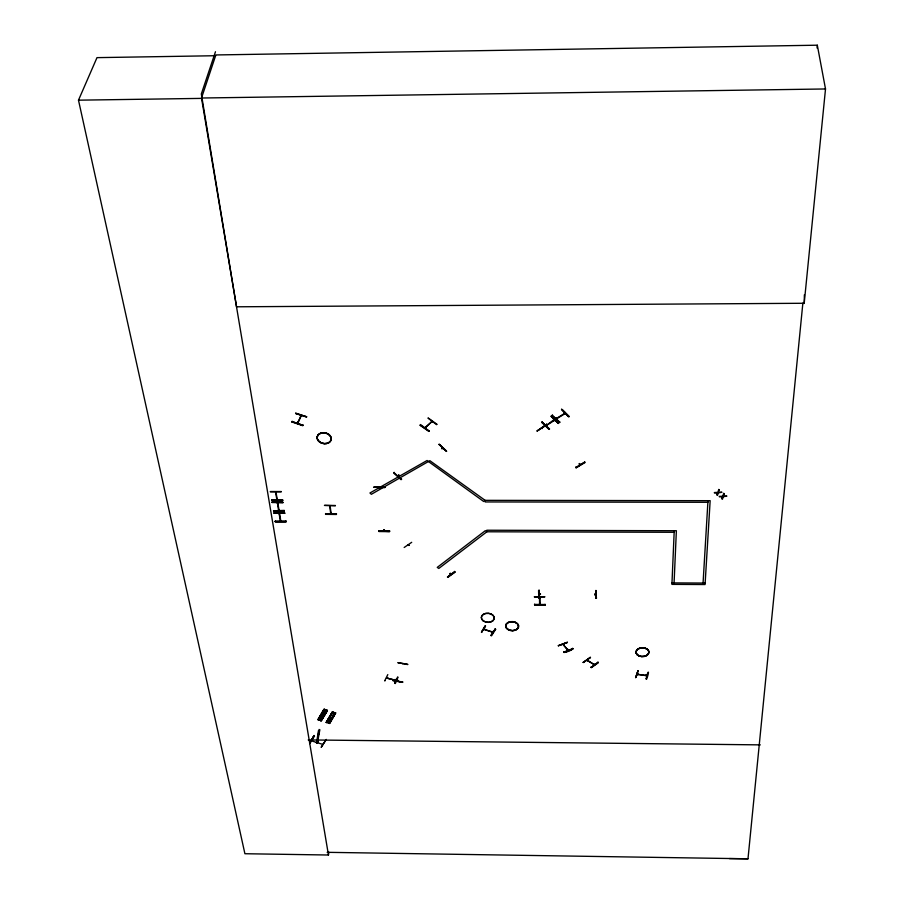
<?xml version="1.0" encoding="UTF-8"?>
<svg xmlns="http://www.w3.org/2000/svg" width="904" height="904" viewBox="0 0 904 904"><rect width="100%" height="100%" fill="white"/><g stroke="black" fill="none" stroke-linecap="round" stroke-linejoin="round"><path stroke-width="1.36" d="M597.962 662.022L598.38 662.7L591.419 667.649L591.035 667.05M594.742 594.753C597.194 594.561 594.052 595.341 594.685 593.917M595.905 590.414L596.414 598.324L595.826 597.906M594.369 665.039L593.544 663.988M593.781 663.818L594.617 664.802M546.174 425.626L554.649 419.173M583.17 662.406L590.47 657.231L583.498 662.564M587.724 660.27L586.888 660.259M587.521 660.722L587.962 660.101M584.639 461.763L585.024 462.554L576.108 467.763L575.758 467.063M595.826 598.312L595.973 590.719L596.414 598.301M554.875 420.123L553.723 420.45L554.627 419.885M554.728 420.281L554.423 419.253L554.468 419.931M579.792 464.068L579.961 464.927L579.249 463.662M579.249 464.17L579.566 463.469M276.94 500.172L275.596 491.968M563.836 651.795C563.689 653.682 573.814 649.66 572.661 648.337M564.119 652.53L572.944 649.049L572.695 648.417M278.466 510.082L279.065 510.082M545.089 605.047L534.592 604.878L545.089 605.047L545.089 604.245M567.825 649.219L568.39 650.428M729.392 858.585L747.992 858.8L802.854 303.281L804.221 303.269L804.379 294.794M534.592 604.945L534.603 604.143M558.322 645.705L567.407 642.168M567.52 649.343L568.085 650.541M563.757 644.439L563.452 644.563M569.237 416.495L561.96 409.399L568.785 416.416M564.774 412.495L564.921 413.218L555.983 418.744M565.034 412.45L564.751 413.207M564.525 413.987L564.028 413.275M558.57 645.648L567.407 642.45L558.299 645.727M559.689 422.055L551.96 415.625L552.48 414.925M552.005 415.569L559.248 422.699L559.757 421.976M568.774 416.823L561.508 409.331M568.853 416.71L561.576 409.32M556.841 418.179L557 417.614M551.09 416.089L558.423 423.095M554.028 420.699L553.643 419.998M553.723 420.45L553.756 419.603M409.083 545.406L408.032 545.146M409.094 545.485L408.28 544.965M542.163 421.693L541.654 422.405L548.999 429.377L549.508 428.654M534.411 596.979L544.965 596.798L534.4 596.719M540.422 593.645L540.389 594.47L539.349 594.154M546.796 425.242L546.626 424.191M538.727 597.996L538.626 590.481L538.727 598.007L539.315 598.019L539.179 590.131M539.394 597.341L539.937 597.996L539.53 597.487M545.982 425.49L537.078 430.993L545.587 425.106M539.496 597.182L539.598 604.584L539.654 603.262M540.05 603.94L540.016 603.262M546.457 424.179L546.592 424.903M542.197 428.609L541.88 428.27M674.226 530.727L671.921 584.379L705.063 584.538L710.16 500.68L485.12 500.341L429.875 460.69L371.341 494.296L369.951 492.985L427.061 460.509L483.663 501.471L485.12 500.341L485.211 501.946L707.877 502.285M674.079 582.91L676.373 530.727L486.793 530.23L486.883 531.778L438.802 568.447L437.253 567.396L485.324 530.682L486.883 531.778L674.158 532.286M450.102 573.43L450.847 574.492L450.147 574.108M378.866 530.603L378.855 531.45L389.647 531.484L378.866 531.405M703.063 583.046L707.979 500.669M378.832 531.077L389.658 530.682M495.132 628.755L495.629 629.342M495.629 629.331L491.527 635.761L491.03 635.173M492.036 632.212L491.957 631.625M492.104 631.399L491.923 632.145M407.693 664.576L397.816 662.666L407.727 664.259M484.747 628.935L484.533 629.353M485.12 625.771L481.516 632.032M587.882 660.564L587.182 660.078M336.457 513.619L336.446 514.478L325.621 514.353M587.001 660.383L594.538 664.779M379.793 488.352L379.239 487.595M271.776 499.765L271.776 500.624L282.636 500.624L282.647 499.776M284.285 510.816L273.483 510.794L284.364 510.41M284.364 511.246L273.562 511.189M275.325 520.941L275.325 521.8L286.071 521.8L286.071 520.964M384.392 531.055L384.369 529.654M275.325 521.744L286.071 521.766M271.776 500.567L282.647 500.59M454.655 571.384L447.559 577.046M450.35 573.238L450.542 573.814M455.028 572.017L447.921 577.362L447.525 576.695M817.058 47.991L817.318 45.2L215.864 54.952L201.377 98.389L78.49 100.174L244.905 853.726L328.457 855.014L328.853 852.223M817.318 45.2L825.51 88.965L804.198 303.405L802.842 303.416M439.141 444.146L446.531 451.028M442.937 448.169L442.033 448.723L441.773 447.955M436.632 424.688L428.021 418.077M402.687 681.797L402.585 682.384L392.811 680.52L402.642 682.17L392.912 679.944M431.671 421.908L432.462 421.75M275.562 492.138L276.206 492.703L275.607 492.703M402.517 663.547L402.574 663.694M420.111 425.162L428.778 431.411L429.231 430.654M431.807 422.315L431.366 421.693M277.98 503.426L277.381 503.426L277.833 502.861M431.942 421.592L425.072 428.021L425.874 426.869M397.749 680.373L397.557 681.175M398.088 680.441L397.681 680.927M278.522 510.082L279.144 510.76L277.754 502.771M279.087 513.495L280.432 521.359M279.257 514.229L279.551 513.359M395.195 680.226L395.082 679.593M398.02 677.22L395.33 683.548L394.845 682.995M395.206 680.192L395.184 679.367M411.704 542.31L404.167 547.485M425.581 426.654L425.84 427.434M280.828 521.258L279.63 513.506M280.873 521.314L280.229 520.501L280.794 520.647M385.262 680.622L384.675 680.893L387.805 674.587M387.454 677.943L387.703 677.514M394.178 472.306L393.669 473.007L401.082 479.696L401.602 478.996M397.975 476.182L398.958 475.108M397.805 475.775L398.754 475.753L398.698 474.871M383.838 530.332L383.997 529.654M384.934 487.538L373.861 487.019L384.98 487.109M301.281 415.467L297.269 423.343L297.811 421.874M301.213 415.614L297.789 423.49L297.665 422.575M330.186 722.025L327.146 721.064M330.593 721.335L327.553 720.364M331.203 720.285L328.163 719.313M331.745 719.347L328.706 718.375M332.356 718.296L329.316 717.324M321.293 747.179L326.254 739.404L321.259 747.19M329.564 723.076L335.599 712.883L332.288 712.013L326.254 722.42L327.112 722.578L332.695 712.149M329.745 505.878L329.847 506.692M330.57 513.257L331.18 513.257M326.321 722.443L332.559 711.9L326.536 722.115M317.541 741.721L318.174 737.619M318.592 734.895L319.225 730.794M317.361 740.444L316.479 742.873L317.361 740.444L318.253 740.726L317.372 743.156L319.869 729.686M321.225 720.42L327.406 710.465L321.327 720.861M321.835 719.369L318.796 718.397M322.242 718.669L319.191 717.697M322.852 717.618L319.801 716.646M323.383 716.68L320.344 715.708M323.994 715.629L320.943 714.657M318.185 719.448L321.202 720.59L327.214 710.194L323.892 709.324L317.903 719.765L324.163 709.211L318.321 719.9L324.751 709.403L318.942 720.092L324.751 709.403M316.569 742.851L318.468 730.545M317.214 741.755L319.112 729.449M311.711 740.918L322.875 744.433M314.05 735.54L309.597 743.529L314.49 736.127L314.05 735.54L309.643 743.506L314.072 735.585M335.429 505.483L324.434 505.392L335.373 505.777M331.124 512.579L331.124 513.257M325.621 513.54L325.609 514.399M379.273 488.318L379.612 487.516M384.426 530.942L383.929 530.173M295.698 413.094L306.58 416.789M284.703 513.348L273.833 512.873L284.783 512.941M291.913 421.976L302.727 425.716L302.998 424.88M272.07 502.217L283.054 502.262M300.456 416.202L301.009 415.535M301.021 416.202L301.111 415.478M281.302 491.539L270.398 491.527M292.161 421.219L291.879 422.066M277.313 500.172L276.895 498.759M277.257 499.437L277.268 498.759M302.897 425.298L292.071 421.569L302.919 425.287M637.919 670.96L636.066 677.412M638.009 671.039L635.591 677.729L638.009 670.632M539.53 603.928L540.061 604.448M638.213 673.932L638.054 674.666L637.06 674.587M647.038 675.774L646.224 675.356M646.123 679.028C648.1 669.288 649.886 670.305 646.676 679.096L646.111 678.61M215.468 51.743L201.332 93.971L236.554 306.795L804.221 303.269M714.386 492.533L717.866 492.352L718.77 489.38M716.928 494.522L717.539 495.392L718.431 492.454M719.313 496.386L722.782 496.206L723.697 493.234M721.844 498.364L722.454 499.223L723.358 496.296M718.465 492.872L721.968 492.262L718.601 492.273L719.347 489.832M716.962 494.94L717.686 492.533M723.381 496.714L726.884 496.115L723.528 496.126L724.274 493.686M721.878 498.771L722.612 496.375M420.496 424.53L429.14 430.993M549.496 429.061L542.095 422.032L549.44 429.004M386.663 678.102L396.088 680.373M394.799 683.413L397.579 677.051M78.49 100.174L96.988 57.641L215.604 55.72M295.597 413.512L306.682 416.755M394.065 472.702L401.546 479.414M568.333 650.36L562.853 644.394M441.717 448.463L442.666 447.875M580.334 464.735L579.554 463.989M295.642 413.377L306.535 417.049M324.773 709.504L318.705 719.9M320.615 720.522L326.626 710.115L320.92 720.725M320.965 720.759L327.429 710.465M326.242 722.398L332.548 711.979M326.852 722.612L333.147 712.081M318.163 740.749L317.519 741.845L318.253 740.726M328.932 723.155L335.011 712.691L329.112 723.347L335.599 712.883L329.338 723.415M565.282 413.467L556.299 419.015M539.247 597.917L539.066 590.47M481.549 632.427L485.572 625.862L481.493 632.303M490.996 635.591L495.177 629.082L491.087 635.546M442.791 448.26L442.067 448.655M552.344 415.365L559.745 422.383M420.077 425.242L429.084 431.095M424.767 427.807L431.976 421.501M594.798 594.436L595.713 594.73M447.491 577.114L455.062 572.085M583.125 662.429L590.47 657.637M591.035 667.457L598.019 662.361L591.137 667.48M277.381 502.771L278.635 510.703M379.703 488.352L379.691 487.685M383.895 530.275L384.019 531.055M546.106 425.66L554.785 420.179M439.095 444.553L446.497 451.435M545.62 425.083L537.078 430.993M441.807 448.407L442.587 447.932M397.805 475.899L398.89 475.617M575.746 467.481L584.685 462.125L576.142 467.831M540.016 604.527L539.925 597.341M646.902 675.785L637.15 674.282L647.004 675.525M428.315 418.111L437.05 424.338M329.271 723.381L326.513 722.285M334.74 712.804L335.621 712.985L329.7 723.528M331.158 513.992L330.129 505.957M395.952 680.362L386.494 678.023M572.695 648.699L563.825 652.213L572.729 648.789M558.491 423.388L551.157 416.382L558.412 423.501M439.22 444.418L446.565 451.299M714.42 492.951L717.719 492.951M719.347 496.793L722.646 496.793M587.317 660.157L594.538 664.813M335.022 712.793L329.158 723.336M825.51 88.965L201.502 98.016L328.457 855.014M563.169 644.269L567.881 650.451M270.33 491.821L281.246 491.832M272.059 502.228L282.986 502.692M272.138 502.534L282.986 502.556M273.912 513.178L284.703 513.201M671.988 582.899L705.154 583.057M373.906 487.335L384.934 487.403M378.81 531.01L389.647 531.529M538.569 590.538L539.157 590.538M539.462 594.493L540.298 594.425M308.219 739.924L760.32 744.873M327.158 852.325L747.992 858.8M317.168 741.698L318.061 741.969M316.762 741.608L317.971 741.992M323.542 710.284L326.604 711.256M331.937 712.962L334.988 713.934M483.753 629.139L493.121 632.269L483.696 629.421M330.785 513.992L330.627 513.257M330.728 513.879L329.757 505.957M450.384 573.814L451.186 574.322M718.793 489.787L719.381 490.239M723.731 493.652L724.307 494.092M275.991 492.047L277.302 500.093M645.987 674.881L645.931 675.638M545.078 604.606L534.58 604.55L545.078 604.606M336.412 513.981L325.553 513.947L336.412 513.981M282.59 500.138L271.731 500.228L282.59 500.138M286.026 521.325L275.245 521.348L286.026 521.325M326.344 710.126L320.344 720.544L326.344 710.126M319.733 442.101A7.085 5.356 10.7 0 0 331.113 439.683A7.13 5.39 10.7 0 0 321.654 432.993A7.13 5.39 10.7 0 0 319.7 442.124A7.13 5.39 10.7 0 0 331.158 439.683A7.085 5.356 10.7 0 0 321.677 433.027A7.085 5.356 10.7 0 0 319.733 442.101M319.733 441.932A7.13 5.39 10.7 0 0 331.192 439.502A7.13 5.39 10.7 0 0 321.688 432.813A7.13 5.39 10.7 0 0 319.733 441.932M507.72 629.365A6.452 4.486 3.1 0 0 518.41 627.444A6.43 4.475 3.1 0 0 510.297 621.884A6.452 4.486 3.1 0 0 507.72 629.365M518.41 627.444A6.452 4.486 3.1 0 0 510.297 621.884A6.43 4.475 3.1 0 0 507.732 629.342A6.43 4.475 3.1 0 0 518.399 627.432M507.709 629.184A6.475 4.497 3.1 0 0 518.444 627.252A6.475 4.497 3.1 0 0 510.297 621.669A6.475 4.497 3.1 0 0 507.709 629.184M483.414 621.037A6.452 4.509 3.9 0 0 494.081 619.093A6.452 4.509 3.9 0 0 485.889 613.511A6.452 4.509 3.9 0 0 483.414 621.037M483.391 620.879A6.497 4.531 3.9 0 0 494.126 618.924A6.497 4.531 3.9 0 0 485.889 613.296A6.497 4.531 3.9 0 0 483.391 620.879M639.162 655.999A6.407 4.373 -0.6 0 0 648.88 652.292A6.441 4.396 -0.6 0 0 639.377 648.394A6.441 4.396 -0.6 0 0 639.139 656.021A6.441 4.396 -0.6 0 0 648.914 652.292A6.407 4.373 -0.6 0 0 639.399 648.417A6.407 4.373 -0.6 0 0 639.162 655.999M639.128 655.829A6.441 4.396 -0.6 0 0 648.914 652.112A6.441 4.396 -0.6 0 0 639.377 648.213A6.441 4.396 -0.6 0 0 639.128 655.829"/></g></svg>
